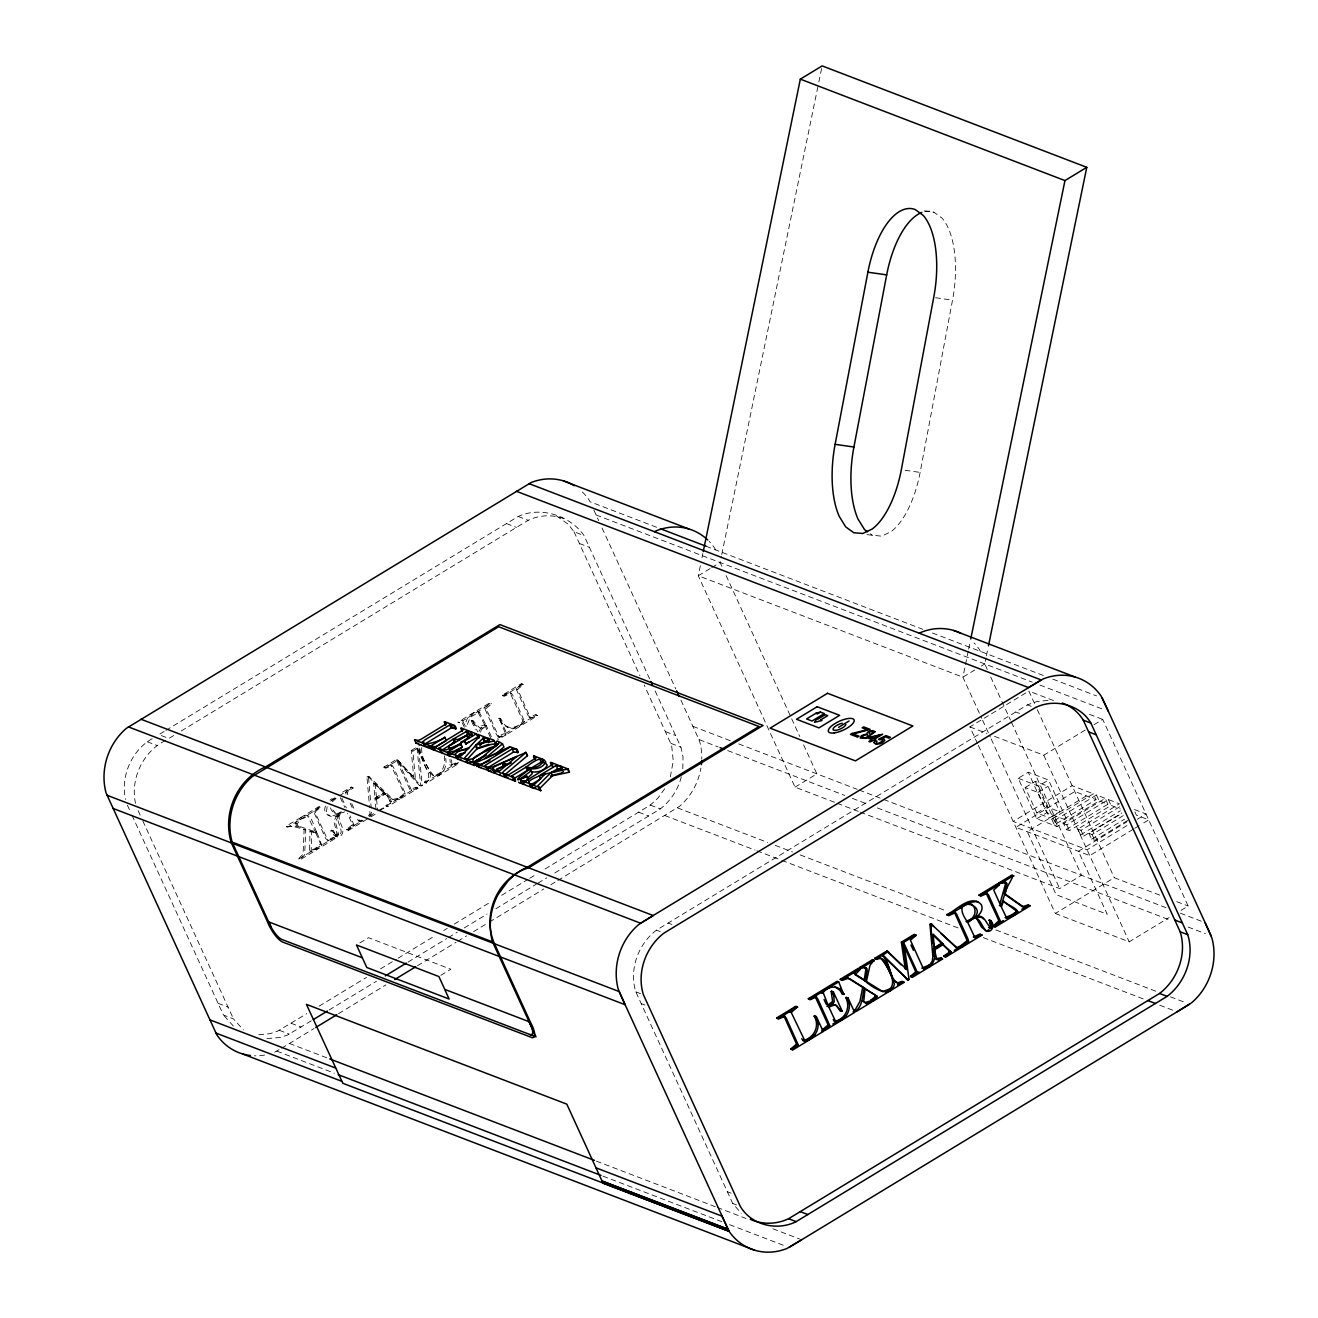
<?xml version="1.0" encoding="UTF-8"?>
<svg xmlns="http://www.w3.org/2000/svg" width="1318" height="1318" viewBox="0 0 1318 1318"><rect width="100%" height="100%" fill="white"/><g stroke="black" fill="none" stroke-linecap="round" stroke-linejoin="round"><path stroke-width="0.75" stroke-dasharray="5 3.75" d="M315.661 832.646L320.587 843.948L315.332 848.331L316.93 848.94L321.757 845.365L317.259 833.256L309.977 831.065L309.598 850.753L314.705 848.759L316.534 849.863L300.339 859.682L298.527 858.595L303.058 854.311L304.145 829.286C294.062 820.933 272.546 833.849 299.301 818.478L301.114 819.565L296.945 823.865L298.445 826.518M309.977 831.065L311.575 831.674L311.196 851.362L316.304 849.385M304.145 829.286L305.743 829.895L304.656 854.921L300.125 859.204L298.527 858.595M417.032 747.998L420.64 785.05L422.238 785.66L418.63 748.624L417.032 747.998L428.63 773.93L428.317 778.477L424.412 782.101L426.241 783.238L457.857 764.045L456.012 762.908L450.394 765.231L449.982 759.217M419.717 748.13C421.941 757.702 424.742 772.2 434.94 776.022C443.787 775.511 447.049 766.087 445.731 758.311M444.314 755.824C445.995 763.88 442.271 776.434 432.189 775.116M451.58 759.827L451.992 765.84L457.61 763.517M682.806 768.806L683.021 756.878L680.912 747.207L655.062 690.747M467.412 724.406L470.229 717.256L479.159 712.082L486.161 725.279C477.495 737.273 464.76 706.069 475.254 729.48M478.945 731.523L480.988 727.849L484.81 725.197L486.391 725.806L492.372 738.854M480.543 732.149L481.449 729.579L486.391 725.806M866.964 534.647L881.66 536.162L891.083 531.648A77.416 34.746 -81.8 0 0 920.129 472.404L952.519 300.125A76.971 34.548 -81.8 0 0 941.958 218.047L933.935 212.214L920.771 210.336M700.336 565.702L698.276 575.752L795.051 787.143L835.315 802.58M702 557.662L702.823 553.642M721.836 566.246L720.122 562.489L721.358 556.46M721.77 554.45L818.445 83.99M818.857 81.98L822.152 65.9M968.269 651.043L962.898 677.188L981.729 718.343M968.681 649.033L970.328 640.993M987.314 669.528L984.744 663.926L985.979 657.896M986.391 655.886L988.039 647.83M335.151 835.315L336.996 833.915L333.784 821.246L337.639 814.244L339.237 814.854L335.382 821.872L338.594 834.525L336.749 835.925C323.454 820.867 335.563 843.273 341.444 835.068C347.606 827.836 330.983 815.908 344.657 811.872M670.302 776.879L673.267 760.964L671.62 745.395L644.222 685.047M681.324 776.763C678.21 789.4 670.615 800.982 660.285 808.906L553.807 873.554M368.397 815.99L370.029 813.667L369.452 805.512M369.996 816.6L371.594 812.25M325.53 806.171C321.477 814.508 333.174 819.532 339.237 814.854M327.128 806.797L326.485 811.591L329.599 815.908M375.959 809.153L374.987 798.724L384.032 793.238L388.563 797.917L389.667 800.866L386.092 806.039L387.69 806.649L399.486 799.482L394.576 799.977L389.37 797.341L367.887 776.351L366.931 776.928L369.271 803.469M384.032 793.238L390.161 798.527L391.265 801.476L389.469 804.655L387.443 806.122L385.844 805.512M421.744 747.537C420.887 757.438 427.477 768.46 433.787 775.742M367.343 819.005L348.347 830.538L346.535 829.45L352.483 824.656L347.507 813.338M346.535 829.45L348.133 830.06L354.081 825.266L349.962 815.826M315.332 848.331L317.16 849.467L335.134 838.561L327.951 840.39L315.793 814.03L315.628 811.46L320.719 807.061L319.121 806.451L300.735 817.605C311.13 809.433 312.679 824.524 316.798 832.268L296.023 825.249L295.99 821.888L299.516 818.956L301.114 819.565M523.378 684.619L521.549 683.531L502.372 695.179L509.901 692.461L523.015 720.979C516.936 730.09 502.092 729.793 499.11 718.112L505.453 733.549L507.051 734.175L537.579 715.641L535.734 714.504L530.017 717.321L528.123 715.625L516.046 688.721L521.78 684.009L523.378 684.619L517.644 689.347L529.721 716.234L531.615 717.931L537.332 715.114M509.901 692.461L512.537 694.701L524.613 721.589C520.544 726.3 513.279 730.353 507.084 727.19M499.077 737.009L496.54 734.801L484.464 707.914L490.115 703.235L491.713 703.845L486.062 708.524L498.138 735.411L499.934 737.141L505.914 734.867L497.496 739.975M328.495 840.868L325.694 838.545L313.602 811.591L319.335 806.929L320.933 807.539M346.041 794.095L345.431 792.266L347.837 789.795L351.544 787.373L353.142 787.983L347.458 792.118L347.639 794.705M664.684 788.741L657.962 798.065L650.285 805.067L543.807 869.732M415.401 778.658L413.803 778.048L411.249 750.502L412.847 751.112L415.401 778.658L396.833 759.267L383.917 767.109L390.754 764.819L403.242 791.459L403.407 794.194L398.333 798.593L416.307 787.686L417.905 788.296L399.931 799.219L397.641 798.346L392.978 799.351M390.754 764.819L393.39 767.043L405.483 793.98L399.7 798.692L398.102 798.082M330.736 801.212L334.706 797.588M332.334 801.822L336.304 798.214M340.308 812.926C330.851 818.379 350.16 834.772 335.184 836.156M557.811 880.506L679.396 806.418A58.453 51.962 -69 0 0 700.896 768.114M152.213 738.69C131.52 750.271 120.416 776.483 125.523 799.499M165.541 740.502C143.003 751.524 130.054 778.905 135.523 803.337M1047.991 700.435L1036.772 701.538L1027.414 704.883L656.463 930.129C638.176 944.05 628.834 969.653 635.82 991.828L732.726 1203.466L741.227 1213.285M329.945 800.108L332.251 798.477M331.543 800.718L337.326 796.978M424.412 782.101L426.011 782.711C438.663 774.654 419.783 758.74 419.14 749.365L418.63 748.624M411.249 750.502L421.678 744.126M412.847 751.112L418.053 747.932M164.157 731.441L158.885 734.637L168.885 738.475L174.157 735.279M165.903 730.37L518.155 516.491C540.528 505.997 570.315 515.552 584.022 535.569L649.955 679.577M181.176 731.012L528.156 520.313C540.051 514.613 554.45 514.218 566.493 519.753M710.04 568.618L698.276 575.752L962.898 677.188L974.661 670.038M711.72 567.597L720.122 562.489M342.664 792.151L351.329 786.895L353.142 787.983M464.331 727.19L461.135 720.221L489.901 702.758L491.713 703.845M366.931 776.928L369.485 776.961L393.094 799.449L391.495 798.84M286.187 826.452L287.785 827.061L300.899 819.088M300.735 817.605L302.333 818.214L320.719 807.061M339.055 795.924L352.927 787.505M383.917 767.109L385.515 767.719L398.431 759.876M461.135 720.221L462.733 720.831L491.499 703.367M502.372 695.179L503.97 695.789L523.147 684.141M471.251 720.715L473.376 721.012L479.686 727.898M498.55 718.458L500.708 718.738L504.366 724.636L508.682 727.8M374.971 798.016L383.538 792.81L385.136 793.42L376.569 798.626L374.971 798.016L373.571 783.007L385.136 793.42M374.987 798.724L376.586 799.334L385.63 793.848M331.213 830.373L333.223 830.735L336.749 835.925M298.741 859.072L314.936 849.237L316.534 849.863M315.562 848.858L333.536 837.951L335.134 838.561M346.749 829.928L362.285 820.488M369.32 816.221L376.19 812.053M377.904 811.015L383.06 807.885L384.658 808.494L383.06 807.885M386.092 806.039L397.888 798.873L399.486 799.482M417.905 788.296L412.369 790.339L409.947 789.696L396.636 760.453L419.618 785.676L420.64 785.05M424.643 782.628L456.259 763.435L457.857 764.045M497.578 738.344L504.316 734.241L505.914 734.867M505.453 733.549L535.981 715.031L537.579 715.641M370.918 816.831L377.788 812.662M419.618 785.676L422.238 785.66M359.896 942.864L368.463 937.675L450.871 969.257L440.591 975.485M258.756 1034.762L269.976 1033.658L277.34 1031.302L306.814 1013.641M319.104 1006.178L366.503 977.396M380.54 968.862L396.339 959.273M398.102 958.202L434.973 935.813M443.738 930.492L447.247 928.35M454.282 924.099L491.136 901.71M501.68 895.317L528.007 879.32M529.77 878.249L536.788 873.999M266.895 1038.584L279.976 1037.497L287.34 1035.141L311.542 1020.659M329.105 1010L376.503 981.218M408.102 962.041L446.72 938.581M448.482 937.526L457.247 932.188M464.282 927.921L487.1 914.066M495.881 908.745L536.261 884.213M538.008 883.159L546.789 877.821M274.671 1052.176L279.96 1049.21M281.541 1048.255L313.981 1028.551M338.545 1013.641L385.91 984.892M417.476 965.715L456.077 942.271M457.824 941.217L466.588 935.879M473.607 931.628L487.644 923.111M489.406 922.04L543.774 889.024M550.792 884.757L556.064 881.561M981.383 665.969L984.744 663.926M795.051 787.143L816.896 773.88L803.189 743.945M977.528 743.583L969.883 726.893L1027.101 692.148M994.513 736.334L1043.774 755.214L1085.389 729.941M1094.055 724.686L1102.738 719.414L1188.161 906.026L1179.495 911.282M1107.911 804.211L1105.225 798.362L1063.61 823.635L1066.278 829.483L1107.911 804.211L1099.163 800.85L1057.036 826.534L1036.755 818.758L1018.221 778.295L1028.221 772.216L1048.518 779.992L1067.036 820.455L1046.756 812.679L1028.221 772.216M1025.173 787.521L1035.256 781.393L1048.041 786.286L1059.688 811.756L1049.606 817.885L1036.838 812.992L1025.173 787.521L1037.941 792.415L1049.606 817.885M1018.221 778.295L1038.502 786.072L1048.518 779.992M1037.941 792.415L1048.041 786.286M1036.838 812.992L1046.92 806.863L1059.688 811.756M1036.755 818.758L1046.756 812.679M1086.279 795.907L1027.315 831.707L1056.163 894.691L1107.235 914.28L1078.404 851.28L1126.956 821.806M1051.715 819.071L1093.33 793.798L1096.016 799.647L1054.384 824.92L1051.715 819.071L1054.861 820.274L1057.53 826.122L1054.384 824.92M1054.861 820.274L1096.494 795.001L1105.225 798.362M1063.61 823.635L1066.756 824.837L1108.372 799.565L1119.46 803.815L1077.844 829.088L1080.513 834.937L1083.676 836.139L1121.832 812.975M1066.278 829.483L1069.425 830.686L1111.058 805.413L1120.3 808.955M1077.844 829.088L1080.991 830.291L1120.877 806.072M1080.513 834.937L1120.415 810.718M1127.714 820.389L1094.764 840.39L1091.601 839.187L1088.932 833.338L1121.882 813.321M1088.932 833.338L1092.078 834.541L1123.298 815.595M1091.601 839.187L1124.567 819.17M1126.956 825.579L1087.086 849.78L1013.18 821.46L1072.127 785.66L1093.33 793.798M1137.368 819.252L1146.034 813.997L1133.711 809.268L1136.38 815.117L1148.703 819.845L1141.767 824.047M1133.101 829.319L1089.755 855.629L1015.865 827.309L1074.813 791.508L1096.016 799.647M1134.831 828.264L1140.037 825.101M860.242 812.135L1059.672 888.563L1081.518 875.3L1011.285 721.918M978.368 745.428L1055.323 913.489L1114.27 877.706L1159.741 895.136M1055.323 913.489L1129.213 941.826L1169.099 917.608M502.603 695.657L504.201 696.266L511.499 693.087M300.965 818.083L302.563 818.692L308.857 815.809M505.667 734.34L504.069 733.731L497.479 736.4M384.131 767.587L385.729 768.196L392.352 765.428M417.674 787.769L416.076 787.159L409.947 789.696M379.485 810.619L384.411 807.967M334.904 838.034L333.306 837.424L326.897 840.241M486.161 725.279L484.563 724.669L478.088 727.289M341.197 811.657C337.013 815.496 331.197 812.498 330.423 807.324M342.795 812.267L338.364 814.013L334.294 812.992M484.563 724.669L477.561 711.473C470.921 713.433 464.233 719.018 465.979 726.679M361.544 820.142L358.529 820.883L357.54 819.203M359.139 819.812L360.127 821.493L363.142 820.752M286.401 826.93L292.843 826.287L305.743 829.895M337.639 814.244L332.993 815.809L328.001 815.298M935.599 297.703L952.898 300.273M905.087 470.262L920.129 472.404M311.575 831.674L317.259 833.256M656.628 527.282L590.069 501.763L588.899 499.72A58.453 51.962 -69 0 0 580.744 490.51M706.069 546.229L922.88 629.329M932.469 633.002L1043.279 675.475M1052.802 679.116L1096.576 695.904M596.115 514.976L1032.274 682.147M1039.886 685.063L1104.533 709.842M1053.461 700.533L1028.831 691.093L1036.475 707.782M1089.459 714.34L1102.738 719.414M1027.414 704.883L1031.203 706.333M556.493 515.915L568.272 524.284L574.022 531.747L584.022 535.569M518.155 516.491L528.156 520.313M579.409 543.494L589.41 547.332M1015.733 711.967L1019.522 713.433M506.491 523.576L516.491 527.414M969.883 726.893L986.935 733.418M1176.793 901.66L1188.161 906.026M692.889 726.35L731.045 740.98M738.673 743.896L857.161 789.317M859.089 790.042L1167.073 908.102M1180.384 913.193L1201.308 921.216M680.912 700.155L698.935 739.546L718.129 746.911M727.717 750.585L844.739 795.429M852.416 798.379L867.755 804.26M877.343 807.934L1170.862 920.442M1188.128 927.048L1205.393 933.671M665.541 731.622L675.541 735.46M837.243 803.305L858.331 811.394M670.911 743.368L680.912 747.207M516.046 688.721L517.644 689.347M529.062 717.206L530.66 717.816M523.015 720.979L524.613 721.589M484.464 707.914L486.062 708.524M499.11 718.112L500.708 718.738M477.561 711.473L479.983 712.247M471.778 720.402L473.376 721.012M677.436 807.868L767.603 842.433M775.264 845.365L792.53 851.988M800.207 854.921L946.011 910.804M995.881 929.931L1157.039 991.696M1170.466 996.836L1185.805 1002.718M650.285 805.067L660.285 808.906M664.816 815.529L754.983 850.077M756.911 850.818L779.926 859.649M781.838 860.374L958.334 928.02M983.277 937.592L1144.419 999.357M1159.774 1005.239L1173.201 1010.379M638.604 812.168L648.604 815.99M457.428 762.727L458.779 762.809M449.735 764.786L451.992 765.84M437.609 774.078L439.537 775.165M396.636 760.453L398.975 761.54L421.216 786.286M367.887 776.351L369.485 776.961M403.885 793.37L405.483 793.98M389.667 800.866L391.265 801.476M345.431 792.266L347.029 792.876M668.127 923.045L671.933 924.495M369.683 814.87L371.281 815.48M656.463 930.129L660.252 931.579M358.529 820.883L361.05 821.658M147.204 741.737L157.204 745.56M352.483 824.656L354.081 825.266M352.054 825.678L353.652 826.304M313.602 811.591L315.2 812.217M331.625 830.126L333.223 830.735M336.996 833.915L338.594 834.525M336.815 834.624L338.413 835.233M336.156 835.233L337.754 835.843M295.347 823.256L296.945 823.865M316.798 832.268L315.2 831.658L307.259 815.199M320.587 843.948L322.185 844.558M309.598 850.753L311.641 851.708M635.82 991.828L641.52 994.019M641.207 1003.575L644.996 1005.041M291.014 1023.229L301.015 1027.068M727.338 1191.703L731.128 1193.169M218.096 1003.311L228.096 1007.15M732.726 1203.466L736.515 1204.916M279.334 1030.314L289.334 1034.152M131.965 815.183L223.467 1015.058L233.467 1018.896L243.369 1029.885M289.416 1043.461L327.787 1058.173M596.362 1161.109L715.312 1206.711M717.223 1207.436L746.004 1218.475M772.859 1228.755L799.713 1239.052M276.813 1051.121L334.36 1073.181M602.936 1176.134L721.885 1221.72M729.562 1224.653L783.271 1245.246M336.782 836.782L332.811 830.983M335.892 813.601L332.795 809.911M870.308 533.79L872.598 535.454M233.368 1026.063L223.467 1015.058M373.571 783.007L383.538 792.81M396.833 759.267L413.803 778.048M411.546 790.306L398.217 761.063M980.46 651.405L979.29 649.362A58.453 51.962 -69 0 0 974.084 642.97M715.575 549.87L714.405 547.827A58.453 51.962 -69 0 0 709.199 541.434M1108.372 799.565L1111.058 805.413M1096.494 795.001L1099.163 800.85M1037.315 709.644L1114.27 877.706M1092.078 834.541L1094.764 840.39M1080.991 830.291L1083.676 836.139M1043.774 755.214L1129.213 941.826M1066.756 824.837L1069.425 830.686M990.741 677.024L1001.005 699.463M1001.861 701.341L1010.428 720.04M1038.502 786.072L1057.036 826.534M1035.256 781.393L1046.92 806.863M982.585 720.205L990.296 737.042M991.152 738.92L1059.672 888.563M726.119 575.587L799.762 736.465M593.858 510.017L598.685 520.577M602.112 528.057L675.772 688.935M574.022 531.747L639.955 675.739M500.148 719.084L507.051 734.175M484.81 725.197L490.774 738.245M472.849 721.325L477.66 731.836M462.733 720.831L465.122 726.07M351.741 803.667L355.02 810.85M350.143 803.057L353.422 810.24M341.889 798.197L346.387 808M340.291 797.571L344.789 807.39M138.11 810.619L140.416 815.661M142.805 820.883L233.467 1018.896M127.352 805.117L130.416 811.822M698.935 739.546L699.743 741.82A58.453 51.962 -69 0 1 701.769 759.201M375.169 783.617L376.569 798.626M376.586 799.334L377.541 809.763M368.529 777.538L371.231 808.165M264.638 1055.059A58.453 51.962 -69 0 1 254.456 1055.817M924.923 211.523A76.971 34.548 -81.8 0 1 933.935 212.214M459.587 722.742L457.989 722.132L459.587 722.742"/><path stroke-width="1.5" d="M981.679 934.66L975.864 937.773L973.294 936.983L980.081 934.034L981.91 935.137L945.599 957.181L943.754 956.044L948.433 952.848L949.24 950.953L941.991 943.737L934.462 948.301M943.754 956.044L945.352 956.654L950.031 953.474L950.838 951.58L941.991 943.737M1005.453 894.774L1022.471 906.768L1028.106 904.889L1029.918 905.977L1013.723 915.812L1011.911 914.725L1015.651 912.27L1016.013 910.672L1003.377 901.314M1011.911 914.725L1013.509 915.335C1025.981 910.59 1005.766 905.136 1003.492 900.837L1001.416 907.13L1006.738 918.201L1013.081 916.191L995.123 927.114L993.278 925.977L998.879 920.705L985.913 892.665L988.484 894.873L1000.477 921.315L994.876 926.587L993.278 925.977M848.397 978.22L842.07 980.46L840.225 979.323L858.562 968.186L860.39 969.323L855.497 974.249L865.794 980.987L867.03 968.73L863.504 966.72L859.962 967.346L872.434 959.768L874.032 960.377L870.012 965.237L866.42 981.465L882.401 991.383M875.416 996.457L874.477 994.612L863.488 987.792L877.047 996.194L874.559 999.522L872.154 1001.103L870.555 1000.494L875.416 996.457L877.014 997.067M991.317 927.048L989.406 919.997L990.724 926.538L989.291 927.724M865.086 988.401L863.735 1001.334L864.773 1002.652L869.386 1001.202L871.231 1002.339L856.255 1011.433L854.657 1010.824L859.913 1001.466L862.73 987.314L848.512 978.401M866.42 981.465L864.196 980.378L865.811 969.719L864.641 967.099M555.735 771.31L550.99 772.595L537.925 785.627L540.907 790.536L531.961 787.554L530.495 784.375L534.564 784.325L544.944 774.226C542.341 774.819 523.131 781.047 530.66 783.93L531.615 787.423L522.192 783.815C517.875 777.636 524.861 782.925 527.184 780.009L552.72 764.407L550.825 762.364L560.463 766.055L562.226 769.811M845.299 977.511L850.11 979.01L864.328 987.923C862.4 995.634 862.829 1005.502 856.008 1010.906L854.41 1010.296M835.118 444.331L867.887 272.2A76.971 34.548 -81.8 0 1 915.137 209.529L923.16 215.345A76.971 34.548 -81.8 0 1 933.721 297.423L901.331 469.719A77.416 34.746 -81.8 0 1 872.285 528.963L862.862 533.461L853.8 532.752L845.728 526.903L839.187 516.277A77.416 34.746 -81.8 0 1 835.118 444.331L853.916 447.033A77.416 34.746 -81.8 0 0 857.969 518.962L864.526 529.589L867.606 531.829M853.916 447.033L886.685 274.885A76.971 34.548 -81.8 0 1 921.826 212.445M703.235 551.632L800.339 79.146L822.152 65.9L1086.773 167.32L988.451 645.82M970.74 638.983L1064.96 180.582L1086.773 167.32M866.041 973.755L866.717 970.723M450.064 749.514L448.614 746.334L455.221 741.062L453.079 739.217L438.927 748.344L442.832 749.975L446.505 749.827L460.592 743.863L462.354 747.158L448.499 755.56L432.601 749.464C428.284 743.303 435.22 748.608 437.56 745.659L463.03 730.09L461.234 728.014L476.325 733.796L477.775 736.993L465.814 743.962L464.364 740.765L471.992 733.665L471.02 732.215L467 731.144L453.573 738.904L455.039 742.1M455.682 728.969L454.216 725.773L449.702 724.966L424.034 740.436C419.783 748.509 442.832 739.826 444.957 737.306L430.541 746.054L414.527 739.925L418.399 740.419L420.986 739.299L446.456 723.73L444.611 721.654L454.677 725.51C459.092 731.902 451.712 726.02 449.356 729.134L425.5 743.616M1003.921 893.686L1004.959 890.243M1005.486 888.53L1006.441 885.498M999.983 903.555L1005.601 883.67L1003.229 881.742L998.912 882.961L1012.026 875.004C1015.47 875.943 1003.838 889.255 1005.519 894.296L1024.07 907.377L1029.704 905.499M999.374 905.515L1000.972 906.125L1006.524 888.546L1006.968 883.39L1004.563 881.907M827.045 1006.013L832.581 1001.334L831.197 991.449L832.795 992.059L833.8 995.403L834.179 1001.944L828.643 1006.622L823.14 992.52C828.692 985.04 840.307 984.974 843.701 994.398L838.693 981.844L837.095 981.235L808.329 998.698L810.142 999.785L815.908 997.034L817.671 998.698L829.747 1025.519L824.096 1030.281L822.498 1029.671L828.149 1024.893L815.084 996.441L816.682 997.067M962.914 946.67L961.069 945.533L967.165 940.607L955.039 913.588L953.276 911.974M941.052 933.605L956.571 947.79L960.937 945.616L962.667 946.143L968.368 942.172L968.137 939.322L956.637 914.198L954.067 911.99M524.515 781.871L528.452 779.548L526.986 776.368C507.084 785.479 524.037 773.847 529.671 768.789L525.997 767.175L511.796 775.874L514.267 777.686L515.272 781.162L496.211 773.864L494.761 770.668L499.769 770.799L506.853 764.901L502.109 763.089L494.283 766.796L492.487 768.559L494.629 773.254L488.434 770.882L486.737 767.587L477.314 763.979L481.68 764.275L509.555 747.339L475.04 763.106L498.896 743.204L498.023 743.649C496.754 749.53 468.862 754.588 473.442 762.002L474.398 765.494L457.807 759.135L455.105 753.962L458.466 751.326L469.027 747.734L461.234 755.889L456.358 755.955L472.931 762.298L474.398 765.494M782.678 1015.618L784.49 1017.282L796.55 1044.087L790.849 1048.897L792.678 1050.034L823.206 1031.5L816.287 1016.409L814.129 1016.145C820.158 1025.766 814.096 1037.974 803.42 1040.512L801.657 1038.765M783.502 1015.634L786.088 1017.891L798.148 1044.696L792.447 1049.507L790.849 1048.897M903.736 945.154L915.779 971.844L910.507 976.226L912.353 977.363L930.31 966.456L924.313 968.779L921.842 968.17L928.482 965.32L930.772 966.176L942.568 959.01L940.739 957.873L935.236 958.878L938.284 959.949L942.337 958.483M882.615 955.517L908.02 979.999L909.041 979.373L903.95 943.276L917.377 972.453L912.105 976.836L910.507 976.226M790.157 1011.021L789.663 1011.895L791.261 1012.504L805.018 1041.121C815.694 1038.584 821.757 1026.376 815.727 1016.755L814.129 1016.145M791.261 1012.504L797.439 1006.886L795.841 1006.277L776.664 1017.924L778.477 1019.012L785.1 1016.244M502.109 763.089L503.558 766.269L494.431 770.948L495.123 772.941M960.064 907.641L968.779 903.094M504.25 775.363L507.957 777.768M521.467 782.101L522.274 782.628M976.819 916.372C985.37 914.445 986.688 926.109 991.68 928.07L991.68 923.49L990.592 920.87L988.994 920.244M270.882 926.702L232.133 842.07A58.684 52.16 -69 0 1 229.892 824.491L230.288 818.478A58.684 52.16 -69 0 1 252.298 776.582L498.665 626.742L759.036 726.531L527.266 867.277A56.822 50.512 -69 0 0 514.547 874.773L513.081 875.959A56.822 50.512 -69 0 0 508.913 879.814L498.072 894.56A58.882 52.341 -69 0 0 490.708 917.971L490.28 924.066A58.882 52.341 -69 0 0 492.52 941.876L536.014 1036.871L281.871 939.454A14.86 4.465 58.7 0 1 271.294 927.477L268.691 921.892L362.368 957.807M488.813 744.258L477.413 748.393L475.946 745.197C478.895 743.649 489.736 742.413 488.319 738.393C505.865 742.726 478.022 740.848 475.469 745.675L464.463 758.114C473.936 763.666 483.146 749.102 491.433 747.306C500.708 745.082 491.499 737.124 502.488 743.83L503.954 747.009L495.14 754.407M466.967 759.563L476.918 748.855L491.944 744.209L496.326 744.093M475.946 745.197L483.508 737.866L487.083 738.426L488.55 741.606M479.752 745.889L484.151 741.359L487.166 741.177M556.311 770.849L561.962 768.378L561.221 766.335L568.107 768.971L569.557 772.167L552.44 775.791L539.391 788.823L540.907 790.536M508.913 879.814L513.328 875.729M505.404 774.292L527.464 755.675L526.014 752.479L503.937 771.112C499.67 773.831 508.748 776.137 510.478 773.617L536.014 758.015L533.922 755.873L543.939 759.712L545.767 761.919C543.477 767.537 535.998 769.514 530.446 768.641L532.192 773.798L527.233 778.378M502.488 743.83L484.876 758.608L510.05 746.729L516.821 749.332C521.17 755.511 514.185 750.123 511.862 753.089L487.957 767.603M1010.231 877.129L1012.257 875.481L1013.855 876.091M563.429 771.574L561.732 772.694M932.551 963.524L929.174 965.567L932.287 961.184L932.88 956.621L929.981 924.346L930.936 923.753L957.115 948.054L962.535 946.225M928.926 965.04L930.524 965.649C941.151 955.534 928.795 937.18 931.579 924.956L929.981 924.346M574.236 485.716A58.453 51.962 -69 0 0 531.121 482.553L126.38 728.31A58.453 51.962 -69 0 0 106.05 792.909L216.893 1035.009A58.453 51.962 -69 0 0 250.404 1055.52M750.255 1219.282C762.298 1224.817 776.681 1224.422 788.576 1218.722L1159.543 993.475C1177.814 979.538 1187.156 953.952 1180.17 931.777L1083.264 720.139C1078.503 712.33 1071.007 706.036 1062.324 703.054M1167.122 996.375C1185.393 982.454 1194.751 956.852 1187.749 934.676L1090.859 723.055C1079.953 704.224 1054.005 698.145 1035.009 707.799L664.041 933.045C645.771 946.967 636.429 972.569 643.415 994.744L740.304 1206.365C751.227 1225.196 777.175 1231.276 796.171 1221.621L1167.122 996.375L1159.543 993.475M469.093 741.721L465.814 743.962M801.641 1239.793L786.879 1248.508A58.453 51.962 -69 0 1 729.101 1231.341L603.001 1183.185L566.822 1104.155L306.435 1004.365L342.812 1083.281L729.101 1231.341L619.065 991.515L106.84 795.182M911.051 937.114L914.511 934.824L916.109 935.434L910.392 940.162L923.44 968.779M856.387 970.295L858.792 968.714L860.39 969.323M994.316 886.536L997.693 884.312L999.291 884.922L993.706 890.062L1000.972 906.125M792.052 1009.374L796.056 1006.754L797.654 1007.364M414.527 739.925L415.994 743.105L418.465 743.418M415.994 743.105L432.007 749.25L446.423 740.485L444.66 737.19M432.601 749.464L435.039 749.777M458.137 740.205L467.659 734.505L472.47 735.411M448.614 746.334L467.297 735.263L457.708 739.53L453.573 738.904M476.325 733.796L450.344 749.612L448.894 746.433M431.134 746.285L447.049 752.38L460.888 743.978M457.692 758.591L449.339 755.889C444.446 748.789 466.77 752.578 469.505 747.224L479.291 736.614L477.973 734.439L487.578 738.113L489.275 741.886M449.339 755.889L448.384 752.397M447.873 752.693L456.242 755.412M457.807 759.135L460.872 759.448M466.506 759.349L467.462 762.842L470.921 762.727M472.931 762.298L477.264 759.926M478.467 759.25L481.68 757.306M486.457 754.753C484.793 757.718 470.526 760.766 474.892 765.181M477.314 763.979L478.764 767.175L481.037 767.405M486.737 767.587L492.52 766.911L526.014 752.479M487.248 767.29L484.876 765.511L512.208 748.937L516.821 749.332M488.434 770.882L491.037 770.783M486.985 767.686L493.673 769.761M504.333 773.847L505.733 777.01M526.541 766.829C551.731 746.581 544.466 772.776 526.541 766.829L528.007 770.025M494.761 770.668L514.267 777.686M529.572 769.069L540.808 762.315L543.757 762.727M522.192 783.815L524.679 784.078M520.742 780.618L530.66 783.93M568.107 768.971L540.116 775.149L555.455 765.873L560.463 766.055M531.648 784.358L540.611 778.922L539.144 775.725M550.364 772.991L557.646 768.74L561.468 769.514L560.018 766.335M531.961 787.554L535.718 787.719M530.495 784.375L539.457 787.34M815.842 713.302L806.567 718.936L812.036 721.028L824.31 713.565L820.422 712.082L815.842 713.302L817.424 713.895L820.422 712.082M313.305 1019.605L327.342 1011.071M385.284 975.897L406.339 963.096M315.743 1027.496L336.782 1014.712M394.675 979.554L415.73 966.769M838.61 727.322L849.039 720.995M901.38 942.189L902.978 942.798L906.85 969.537L905.252 968.911L901.38 942.189L914.297 934.347L916.109 935.434M955.665 912.6L948.713 915.648L946.884 914.56C956.061 910.787 971.069 893.159 981.383 904.741C983.739 909.75 979.686 914.807 975.814 917.625L980.823 917.097M987.511 893.275L980.921 896.092L979.093 895.004L997.479 883.834L999.291 884.922M931.579 924.956L932.534 924.363M776.664 1017.924L778.263 1018.534L797.439 1006.886M808.329 998.698L809.911 999.308L838.693 981.844M840.225 979.323L841.823 979.933L860.16 968.796M859.962 967.346L861.56 967.956L874.032 960.377M902.978 942.798L915.895 934.956M946.884 914.56L948.482 915.17L970.032 902.319L976.885 901.545M979.093 895.004L980.691 895.614L999.077 884.46M998.912 882.961L1000.51 883.587L1013.624 875.613M831.197 991.449L833.322 991.746L842.136 1011.005L840.027 1010.708L836.584 1005.881L832.778 1003.97M834.755 986.523L839.961 990.378L842.103 993.788L844.278 994.052M967.461 920.689C976.144 918.794 977.841 907.13 970.048 903.258M967.659 921.298L971.778 918.794M967.61 922.172C997.858 906.174 945.401 891.578 967.61 922.172L966.028 921.562M835.348 1021.285C845.761 1018.666 850.703 1007.117 845.843 997.627L848.018 997.907L854.657 1012.405L824.343 1030.808L822.745 1030.198L827.786 1027.117M845.843 997.627L848.018 997.907M934.643 947.461L941.497 943.293L943.095 943.919L934.528 949.125L933.128 934.116L943.095 943.919M943.589 944.347L934.561 949.833L936.834 959.504M840.027 1010.708L842.136 1011.005M990.592 920.87C995.057 923.44 992.866 933.045 986.358 931.151C980.081 925.104 979.093 910.936 967.873 922.748L974.892 937.592M791.08 1049.408L797.868 1045.306M806.336 1040.149L814.821 1035.009M832.844 1024.053L846.321 1015.881M866.305 1003.739L869.633 1001.729L871.231 1002.339M870.555 1000.494L875.795 997.973M885.778 991.91L892.5 987.825M897.459 984.826L902.418 981.811L904.016 982.421L872.401 1001.631L870.803 1001.005M906.422 979.389L909.041 979.373M910.754 976.753L918.91 971.794M923.819 968.812L928.712 965.847L930.31 966.456M944.001 956.555L949.158 953.441M954.298 950.311L966.489 942.914M976.852 936.62L980.312 934.511L981.91 935.137M993.525 926.505L1003.327 920.541M1008.221 917.575L1011.483 915.582L1013.081 916.191M1012.125 915.203L1016.985 912.254M1021.845 909.305L1028.32 905.367L1029.918 905.977M789.021 1247.454L1189.643 1004.184M864.839 980.856C872.055 987.083 890.408 1000.23 894.494 983.969C890.721 976.622 888.777 953.787 876.602 959.438L874.757 958.285L886.965 950.937L906.85 969.537M874.757 958.285L876.355 958.911L888.563 951.547M526.986 776.368L519.77 779.267L529.869 771.87L530.446 768.641M528.452 779.548L523.724 782.019M947.115 915.038L950.937 912.88M979.323 895.482L982.866 893.489M890.704 990.51L888.876 989.373L882.533 991.597M1012.85 915.68L1011.252 915.054L1005.14 917.592L1006.738 918.201M462.354 747.158L455.418 750.453M808.544 999.176L814.31 996.424M776.879 1018.402L780.404 1016.507M904.016 982.421L902.171 981.284L897.36 982.964L893.917 980.691M903.769 981.91C890.375 989.175 890.045 961.81 883.752 956.538L881.907 955.023M875.004 958.812L878.101 957.478M827.276 1006.54L831.328 1004.415M1177.04 1011.845L1191.62 1002.751A58.453 51.962 -69 0 0 1211.95 938.152L1205.113 922.682M999.126 883.439L1006.161 882.516M465.303 740.041L460.657 742.232M654.486 531.714L656.628 530.66A58.453 51.962 -69 0 1 707.75 540.001M919.354 633.233L921.513 632.179A58.453 51.962 -69 0 1 961.102 633.398M860.193 967.873L866.239 967.709M987.462 930.524L988.994 929.783M475.04 763.106L477.034 766.499L489.901 760.42M870.984 1001.812L866.371 1003.245L862.137 1000.724M510.214 763.023L496.639 769.069M502.768 762.793L516.87 756.466L507.265 764.522L502.768 762.793L504.234 765.989M505.997 765.198L511.285 762.825M830.291 986.325L821.542 991.91L823.14 992.52M522.818 782.711L520.017 783.271L518.518 782.217M465.188 752.693L458.45 755.28L456.687 757.949M560.644 773.139L550.578 775.94M459.339 754.143L462.321 753.253M499.489 774.358L500.395 774.325M427.806 746.845L429.668 746.911M833.256 1019.588L834.179 1021.203C845.563 1023.18 853.207 1007.776 847.441 998.253M867.887 272.2L886.685 274.885M531.912 771.837C537.464 772.71 544.944 770.717 547.234 765.115L545.388 762.908M986.045 930.772L981.613 927.229L976.292 917.921M728.113 1229.183L602.013 1181.027L727.931 1229.299M800.339 79.146L1064.96 180.582M563.264 480.823L688.754 528.93M953.639 630.449L1075.472 677.155M660.433 528.732L706.069 546.229M528.979 483.607L1041.187 679.94L640.564 923.193L128.357 726.861M516.359 491.268L1028.584 687.584L1043.329 678.885A58.453 51.962 -69 0 1 1101.107 696.052L1108.323 711.292M1083.264 720.139L1090.859 723.055M1088.652 731.885L1096.246 734.801M1174.783 920.013L1182.378 922.93M720.04 747.635L723.879 749.118M1180.17 931.777L1187.749 934.676M1016.211 910.985L1017.809 911.595M1016.211 911.595L1017.809 912.204M998.929 921.48L1000.527 922.089M989.406 919.997L991.004 920.607M990.724 926.538L992.322 927.147M990.082 927.444L991.68 928.07M988.681 927.493L990.889 928.35M527.464 755.675L525.503 752.298M451.102 726.762L456.143 728.689M468.351 733.368L472.124 734.818M540.396 760.98L543.724 762.265M468.483 738.344L467.017 735.147M1147.863 1000.56L1155.458 1003.476M464.364 740.765L466.111 744.06M974.266 937.164L975.864 937.773M967.165 940.607L968.763 941.217M966.769 941.563L968.368 942.172M956.571 947.79L958.17 948.4M478.764 767.175L488.698 770.486L486.293 769.069M949.24 950.953L950.838 951.58M949.224 951.843L950.822 952.469M942.568 959.01L940.739 957.873M915.779 971.844L917.377 972.453M874.279 960.904L872.434 959.768M853.949 972.75L855.547 973.359M890.803 990.444L888.876 989.373M862.73 987.314L864.328 987.923M875.449 995.584L877.047 996.194M140.96 719.216L653.184 915.532L638.604 924.643A58.453 51.962 -69 0 0 618.257 989.241L625.111 1004.711L112.887 808.379M842.103 993.788L843.701 994.398M821.18 992.767L822.778 993.393M853.059 1011.779L854.657 1012.405M828.149 1024.893L829.747 1025.519M821.608 1030.89L823.206 1031.5M802.678 1040.462L804.277 1041.072M796.55 1044.087L798.148 1044.696M232.133 842.07L492.52 941.876M800.257 1211.621L807.852 1214.537M788.576 1218.722L796.171 1221.621M329.714 1058.914L594.451 1160.384M209.677 1019.77L335.596 1068.025M595.967 1167.83L721.885 1216.086L729.101 1231.341M338.199 1074.648L601.024 1175.392M215.707 1032.966L341.642 1081.238M242.528 1053.906L754.736 1250.238M515.717 780.882L513.048 779.548M440.986 752.051L442.782 752.792M426.208 746.433L423.786 745.049M553.527 766.598L551.83 765.824L550.364 762.628M467.923 762.512L465.913 761.31M530.627 786.401L532.126 787.126M976.836 901.446L978.121 902.138M854.855 974.546L864.196 980.378M880.473 957.642C886.47 965.682 898.481 981.432 889.205 989.834M883.505 955.632L908.02 979.999M981.416 917.295L983.409 918.844M930.936 923.753L933.819 926.57M932.963 934.907L941.497 943.293M886.965 950.937L901.034 964.776M841.625 1011.318L835.414 1004.547L828.874 1007.15L835.777 1021.812M1102.293 698.095L1211.16 935.879M962.667 946.143L960.937 945.616M911.002 945.022L913.456 950.377M884.707 961.514L891.528 976.391M846.42 997.281L848.907 1002.718M840.274 988.203L842.68 993.442M831.724 991.136L834.129 996.375M824.063 999.489L826.287 1004.382M676.628 690.813L679.198 696.415M814.689 1015.799L818.527 1024.168M650.812 681.439L652.509 685.162M567.646 769.251L569.112 772.447M561.221 766.335L562.671 769.531M556.18 765.56L557.646 768.74M550.99 772.595L552.44 775.791M539.82 758.937L541.286 762.134M533.922 755.873L534.927 759.349L533.477 756.153M538.996 787.62L540.446 790.816M525.997 767.175L527.464 770.355L513.262 779.053L511.796 775.874M516.376 749.596L517.826 752.792M530.956 784.095L532.406 787.274M526.772 776.286L528.238 779.465M530.165 784.243L531.615 787.423M528.567 782.249L530.034 785.446M512.208 748.937L513.658 752.117M521.236 780.322L522.702 783.502M513.806 777.966L515.272 781.162M494.365 741.21L495.815 744.406M488.319 738.393L489.769 741.589M503.838 774.144L505.305 777.34M483.508 737.866L484.975 741.045M482.701 738.179L484.151 741.359M477.973 734.439L479.423 737.619M492.965 767.768L494.431 770.948M477.462 734.736L478.928 737.915M493.163 770.058L494.629 773.254M475.469 745.675L476.918 748.855M467 731.144L468.467 734.324M466.21 731.325L467.659 734.505M477.808 763.682L479.274 766.862M460.773 728.294L462.223 731.474M475.567 763.32L477.034 766.499M460.592 743.863L462.058 747.042M449.702 724.966L451.151 728.162M453.079 739.217L454.529 742.396L440.509 750.996L439.042 747.8M444.611 721.654L445.616 725.114L444.166 721.918M456.852 755.642L458.318 758.839M455.731 755.708L457.198 758.904M447.049 752.38L448.499 755.56M431.645 745.972L433.095 749.168M430.541 746.054L432.007 749.25M422.403 741.523L423.869 744.703M444.759 989.39L438.878 976.539L356.47 944.957L366.783 967.478L449.125 999.028L444.693 989.357L529.062 1021.697L531.615 1027.299A14.547 4.382 58.7 0 1 529.77 1034.482M230.749 841.543L267.307 921.364A17.365 5.223 58.7 0 0 283.123 942.222L531.039 1037.233A17.365 5.223 58.7 0 0 534.317 1036.64L534.498 1032.752A17.365 5.223 58.7 0 0 530.446 1022.224L493.904 942.403A52.868 47.003 -69 0 1 528.65 867.804L763.056 725.46L499.917 624.6L265.495 766.944A58.256 51.797 -69 0 0 231.391 842.91M933.754 956.16L932.963 949.224M902.846 947.56L903.423 951.448M904 955.352L904.856 961.201M905.433 965.105L906.01 969.01M931.892 937.246L932.403 942.881M701.703 760.98A58.453 51.962 -69 0 1 701.407 764.555M845.892 724.62A7.035 2.422 -24.6 0 1 837.853 729.908A7.035 2.422 -24.6 0 1 833.404 728.211A7.035 2.422 -24.6 0 1 842.268 723.236M874.032 742.677L875.86 744.258L879.93 743.731A4.679 1.615 -24.6 0 0 882.648 742.479L884.806 740.37L883.966 738.904A8.534 2.949 -24.6 0 0 881.462 738.739L885.366 736.844L888.958 738.228L890.441 737.322L885.976 735.609L878.579 739.233L879.435 739.744C889.469 738.36 873.027 747.52 877.014 741.144L875.712 740.782A4.168 1.433 -24.6 0 0 874.196 742.232L874.032 742.677M861.857 736.96L865.069 737.849A2.603 0.89 -24.6 0 0 867.969 736.07L867.541 734.801L864.905 734.884A2.554 0.89 -24.6 0 0 863.191 735.642L861.857 736.96M875.053 731.737L866.255 738.344L860.226 738.08L861.313 735.708L866.98 733.912L867.458 732.38A3.064 1.054 -24.6 0 1 869.682 731.111L872.796 730.567L875.053 731.737M873.274 732.363C867.59 737.8 868.15 729.068 873.274 732.363M816.979 718.639L814.475 722.297L821.905 720.518L820.521 719.99L827.638 715.674L825.167 714.735L818.066 719.051L816.979 718.639M827.539 693.284L770.107 728.162L855.415 760.865L912.863 725.987L827.539 693.284M817.16 706.728L796.5 719.266L818.939 727.882L839.599 715.328L817.16 706.728M852.021 733.451L850.456 734.39L857.573 737.124L859.072 736.218L853.323 734.011L870.111 729.365L863.669 726.893L862.17 727.8L867.195 729.727L852.021 733.451M869.501 737.273L868.068 738.129L871.972 739.629L868.941 741.474L870.045 741.902L875.729 739.662L874.509 739.184L882.73 734.192L869.501 737.273M879.122 735.296L873.406 738.772L870.588 737.685L879.122 735.296M834.327 732.907A14.086 4.86 -24.6 0 0 854.212 720.831A14.086 4.86 -24.6 0 0 835.233 723.401A14.086 4.86 -24.6 0 0 834.327 732.907"/></g></svg>
